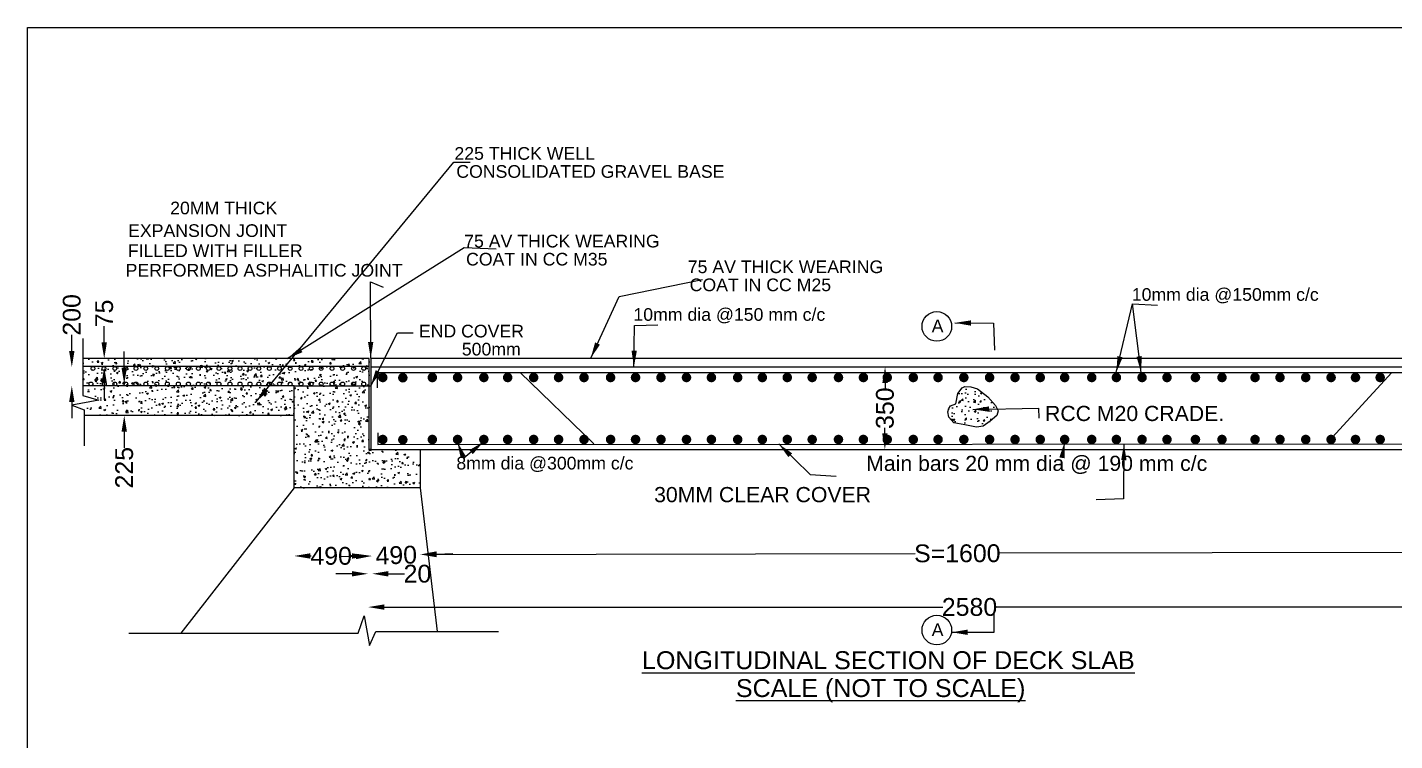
# Model space of a CAD drawing. Header units: millimetres. Extents: x 89797 to 107597, y 3251 to 13712.
# Drawn here: x 89797 to 98243, y 9306 to 13712 of the extents above; entities that cross this region are included whole.
import ezdxf

# ---------------------------------------------------------------- set-up
doc = ezdxf.new("R2010")
doc.units = ezdxf.units.MM
doc.header["$MEASUREMENT"] = 0
for name, color, linetype in [('DIMENSION', 7, 'Continuous'), ('DRAWING', 7, 'Continuous'), ('TEXT', 7, 'Continuous')]:
    doc.layers.add(name, color=color, linetype=linetype)
doc.styles.get("Standard").update_dxf_attribs({"font": 'arial.ttf'})
doc.dimstyles.get("Standard").update_dxf_attribs({"dimtxt": 110, "dimasz": 100, "dimexe": 0.18, "dimexo": 0.0625, "dimgap": 0.09, "dimtad": 0, "dimdec": 0, "dimzin": 0, "dimdsep": 46, "dimtxsty": 'Standard', "dimcen": 0.09, "dimse1": 1, "dimse2": 1, "dimadec": 0, "dimazin": 0, "dimtfac": 1, "dimtdec": 0, "dimtofl": 0, "dimtmove": 0, "dimatfit": 3, "dimfxl": 1, "dimtolj": 1, "dimtzin": 0, "dimarcsym": 0})
pattern_1 = [(50, (88708.02, 1941.9), (112.1495, -9.8118), [11.7269, -128.9955]), (355, (88708.02, 1941.9), (-21.6949, 117.6114), [9.3815, -103.1964]), (100.4514, (88717.36, 1941.09), (90.4546, 107.7996), [9.9663, -109.6293]), (46.1842, (88708.02, 1973.17), (166.8719, -25.8803), [17.5903, -193.4932]), (96.6356, (88721.92, 1971.02), (146.142, 152.3114), [14.9495, -164.444]), (351.1842, (88708.02, 1973.17), (146.142, 152.3114), [14.0722, -154.7946]), (21, (88723.65, 1965.36), (93.3313, -62.95274), [11.7269, -128.9955]), (326, (88723.65, 1965.36), (38.0443, 113.3831), [9.3815, -103.1964]), (71.4514, (88731.43, 1960.11), (131.3756, 50.4304), [9.9663, -109.6293]), (37.5, (88708.016, 1941.903), (1.90129, 52.05066), [0, -101.9455, 0, -104.75995, 0, -103.58727]), (7.5, (88708.016, 1941.903), (41.13306, 61.66948), [0, -59.7288, 0, -99.60014, 0, -39.48043]), (327.5, (88673.15, 1941.903), (83.46748, -3.52664), [0, -39.08954, 0, -121.95935, 0, -161.83068]), (317.5, (88657.51, 1941.9), (91.1859, 15.65223), [0, -50.8164, 0, -80.9935, 0, -114.92323])]

# ---------------------------------------------------------------- blocks, each defined once
blk = doc.blocks.new('*D4')
at = {"layer": 'Defpoints', "color": 0}
for p in [(91445.3, 10425.4), (91901.6, 10446.8), (91901.6, 10425.4)]:
    blk.add_point(p, dxfattribs=at)
at = {"layer": 'DIMENSION', "color": 0, "lineweight": -2}
for p, q in [((91545.3, 10446.8), (91549.8, 10446.8)), ((91801.6, 10446.8), (91797.1, 10446.8))]:
    blk.add_line(p, q, dxfattribs=at)
at = {"layer": 'DIMENSION', "color": 0}
for points in [[(91545.3, 10463.5), (91545.3, 10430.1), (91445.3, 10446.8)], [(91801.6, 10463.5), (91801.6, 10430.1), (91901.6, 10446.8)]]:
    blk.add_solid(points, dxfattribs=at)
at = {"layer": 'DIMENSION', "color": 0, "insert": (91673.5, 10446.8), "char_height": 110, "attachment_point": 5}
blk.add_mtext('\\A1;490', dxfattribs=at)
blk = doc.blocks.new('*D5')
at = {"layer": 'Defpoints', "color": 0}
for p in [(92224.4, 10441), (98859.1, 10469.5), (98859.1, 10454.7)]:
    blk.add_point(p, dxfattribs=at)
at = {"layer": 'DIMENSION', "color": 0, "lineweight": -2}
for p, q in [((92324.3, 10456), (95281.7, 10462.1)), ((98759.1, 10469.3), (95801.7, 10463.2))]:
    blk.add_line(p, q, dxfattribs=at)
at = {"layer": 'DIMENSION', "color": 0}
for points in [[(98759.1, 10485.9), (98759.1, 10452.6), (98859.1, 10469.5)], [(92324.3, 10472.7), (92324.4, 10439.3), (92224.3, 10455.8)]]:
    blk.add_solid(points, dxfattribs=at)
at = {"layer": 'DIMENSION', "color": 0, "insert": (95541.7, 10462.6), "char_height": 110, "attachment_point": 5, "rotation": 0.11805}
blk.add_mtext('\\A1;S=1600', dxfattribs=at)
blk = doc.blocks.new('*D6')
at = {"layer": 'Defpoints', "color": 0}
for p in [(91901.6, 10446.8), (91926.8, 10446.8), (91926.8, 10336.8)]:
    blk.add_point(p, dxfattribs=at)
at = {"layer": 'DIMENSION', "color": 0, "lineweight": -2}
for p, q in [((91801.6, 10336.8), (91701.6, 10336.8)), ((92026.8, 10336.8), (92126.8, 10336.8))]:
    blk.add_line(p, q, dxfattribs=at)
at = {"layer": 'DIMENSION', "color": 0}
for points in [[(91801.6, 10353.4), (91801.6, 10320.1), (91901.6, 10336.8)], [(92026.8, 10353.4), (92026.8, 10320.1), (91926.8, 10336.8)]]:
    blk.add_solid(points, dxfattribs=at)
at = {"layer": 'DIMENSION', "color": 0, "insert": (92206.4, 10336.8), "char_height": 110, "attachment_point": 5}
blk.add_mtext('\\A1;20', dxfattribs=at)
blk = doc.blocks.new('*D7')
at = {"layer": 'Defpoints', "color": 0}
for p in [(91926.8, 10446.8), (92224.3, 10455.8), (92224.3, 10455.8)]:
    blk.add_point(p, dxfattribs=at)
at = {"layer": 'DIMENSION', "color": 0, "lineweight": -2}
for p, q in [((91826.9, 10443.8), (91726.9, 10440.8)), ((92324.3, 10458.8), (92424.2, 10461.8))]:
    blk.add_line(p, q, dxfattribs=at)
at = {"layer": 'DIMENSION', "color": 0}
for points in [[(92323.8, 10475.5), (92324.8, 10442.2), (92224.3, 10455.8)], [(91826.4, 10460.4), (91827.4, 10427.1), (91926.8, 10446.8)]]:
    blk.add_solid(points, dxfattribs=at)
at = {"layer": 'DIMENSION', "color": 0, "insert": (92075.6, 10451.3), "char_height": 110, "attachment_point": 5, "rotation": 1.73109}
blk.add_mtext('\\A1;490', dxfattribs=at)
blk = doc.blocks.new('*D12')
at = {"layer": 'Defpoints', "color": 0}
for p in [(95068.4, 11614.8), (95095.2, 11614.8), (95067.1, 11104.9)]:
    blk.add_point(p, dxfattribs=at)
at = {"layer": 'DIMENSION', "color": 0, "lineweight": -2}
for p, q in [((95095, 11514.8), (95094.9, 11481.2)), ((95094.2, 11204.9), (95094.3, 11238.4))]:
    blk.add_line(p, q, dxfattribs=at)
at = {"layer": 'DIMENSION', "color": 0}
for points in [[(95078.3, 11514.8), (95111.6, 11514.7), (95095.2, 11614.8)], [(95077.5, 11204.9), (95110.8, 11204.8), (95093.9, 11104.9)]]:
    blk.add_solid(points, dxfattribs=at)
at = {"layer": 'DIMENSION', "color": 0, "insert": (95094.6, 11359.8), "char_height": 110, "attachment_point": 5, "rotation": 89.84883}
blk.add_mtext('\\A1;350', dxfattribs=at)
blk = doc.blocks.new('*D11')
at = {"layer": 'Defpoints', "color": 0, "lineweight": -2}
for p, q in [((92001.6, 10131.1), (95451.9, 10131.1)), ((99232.5, 10131.1), (95782.1, 10131.1))]:
    blk.add_line(p, q, dxfattribs=at)
at = {"layer": 'Defpoints', "color": 0}
for p in [(91901.6, 10336.8), (99332.5, 10338.9), (99332.5, 10131.1)]:
    blk.add_point(p, dxfattribs=at)
for points in [[(92001.6, 10147.7), (92001.6, 10114.4), (91901.6, 10131.1)], [(99232.5, 10147.7), (99232.5, 10114.4), (99332.5, 10131.1)]]:
    blk.add_solid(points, dxfattribs=at)
at = {"layer": 'Defpoints', "color": 0, "insert": (95617, 10131.1), "char_height": 110, "attachment_point": 5}
blk.add_mtext('\\A1;2580', dxfattribs=at)
blk = doc.blocks.new('*D14')
at = {"layer": 'Defpoints', "color": 0}
for p in [(90393, 11509.1), (90393, 11315), (90395.2, 11315)]:
    blk.add_point(p, dxfattribs=at)
at = {"layer": 'DRAWING', "color": 0, "lineweight": -2}
for p, q in [((90395.2, 11609.1), (90395.2, 11709.1)), ((90395.2, 11215), (90395.2, 11115))]:
    blk.add_line(p, q, dxfattribs=at)
at = {"layer": 'DRAWING', "color": 0}
for points in [[(90378.6, 11609.1), (90411.9, 11609.1), (90395.2, 11509.1)], [(90378.6, 11215), (90411.9, 11215), (90395.2, 11315)]]:
    blk.add_solid(points, dxfattribs=at)
at = {"layer": 'DRAWING', "color": 0, "insert": (90395.2, 10992.1), "char_height": 110, "attachment_point": 5, "rotation": 90}
blk.add_mtext('\\A1;225', dxfattribs=at)
blk = doc.blocks.new('*D15')
at = {"layer": 'Defpoints', "color": 0}
for p in [(90071.2, 11613.8), (90139, 11613.8), (90139, 11497.8)]:
    blk.add_point(p, dxfattribs=at)
at = {"layer": 'DRAWING', "color": 0, "lineweight": -2}
for p, q in [((90071.2, 11713.8), (90071.2, 11813.8)), ((90071.2, 11397.8), (90071.2, 11297.8))]:
    blk.add_line(p, q, dxfattribs=at)
at = {"layer": 'DRAWING', "color": 0}
for points in [[(90054.5, 11713.8), (90087.9, 11713.8), (90071.2, 11613.8)], [(90054.5, 11397.8), (90087.9, 11397.8), (90071.2, 11497.8)]]:
    blk.add_solid(points, dxfattribs=at)
at = {"layer": 'DRAWING', "color": 0, "insert": (90071.2, 11936.2), "char_height": 110, "attachment_point": 5, "rotation": 90}
blk.add_mtext('\\A1;200', dxfattribs=at)
blk = doc.blocks.new('*D16')
at = {"layer": 'Defpoints', "color": 0}
for p in [(90139, 11666.2), (90271.5, 11666.2), (90139, 11613.8)]:
    blk.add_point(p, dxfattribs=at)
at = {"layer": 'DRAWING', "color": 0, "lineweight": -2}
for p, q in [((90271.5, 11766.2), (90271.5, 11866.2)), ((90271.5, 11513.8), (90271.5, 11413.8))]:
    blk.add_line(p, q, dxfattribs=at)
at = {"layer": 'DRAWING', "color": 0}
for points in [[(90254.8, 11766.2), (90288.1, 11766.2), (90271.5, 11666.2)], [(90254.8, 11513.8), (90288.1, 11513.8), (90271.5, 11613.8)]]:
    blk.add_solid(points, dxfattribs=at)
at = {"layer": 'DRAWING', "color": 0, "insert": (90271.5, 11945.1), "char_height": 110, "attachment_point": 5, "rotation": 90}
blk.add_mtext('\\A1;75', dxfattribs=at)

msp = doc.modelspace()

# ---------------------------------------------------------------- hatches: boundary and pattern name
at = {"layer": 'DRAWING'}
h = msp.add_hatch(dxfattribs=at)
h.set_pattern_fill('AR-CONC', color=256, scale=15.635814)
h.set_pattern_definition(pattern_1)
h.paths.add_polyline_path([(90139, 11497.8), (90139, 11437.4), (90238.9, 11409.6), (90072.4, 11378.2), (90148.2, 11350.5), (90148.2, 11315), (91444.3, 11315), (91444.3, 11497.8)])
h.paths.add_polyline_path([(91444.3, 11497.8), (91908.6, 11497.8), (91908.6, 11616.5), (90139, 11616.5), (90139, 11497.8)])
h.paths.add_polyline_path([(91908.6, 11616.5), (91908.6, 11666.2), (90139, 11666.2), (90139, 11616.5)])
h.paths.add_polyline_path([(91444.3, 10867.7), (92223, 10867.7), (92223, 11104.9), (91917.8, 11104.9), (91908.6, 11104.9), (91908.6, 11497.8), (91444.3, 11497.8)])
h = msp.add_hatch(dxfattribs=at)
h.set_pattern_fill('AR-CONC', color=256, scale=15.635814)
h.set_pattern_definition(pattern_1)
h.paths.add_polyline_path([(95532.2, 11387), (95498.8, 11374.3), (95489, 11357.6), (95483.1, 11337), (95489, 11303.6), (95520.4, 11269.3), (95587.2, 11256.5), (95660.9, 11241.8), (95701.1, 11247.7), (95744.4, 11280.1), (95785.6, 11314.4), (95793.5, 11343.8), (95776.8, 11377.2), (95729.6, 11430.2), (95666.8, 11479.2), (95625.5, 11492), (95588.2, 11494), (95571.5, 11486.1), (95544, 11450.8)])

# ---------------------------------------------------------------- linework, layer by layer
at = {"layer": 'Defpoints'}
msp.add_lwpolyline([(91962.5, 11207.1), (91962.5, 11138.1), (91962.5, 11134.9), (99306.6, 11138.7), (99306.6, 11138.7)], dxfattribs=at)
at = {"layer": 'DRAWING'}
msp.add_lwpolyline([(89796.6, 13712.4), (107596.6, 13712.4), (107596.6, 3251.5), (89796.6, 3251.5)], close=True, dxfattribs=at)
for points in [[(90139, 11790.2), (90139, 11437.4), (90238.9, 11409.6), (90072.4, 11378.2), (90148.2, 11350.5), (90148.2, 11127)], [(91917.8, 11104.9), (91908.6, 11104.9), (91908.6, 11666.2), (90139, 11666.2)], [(91917.8, 11668.4), (91917.8, 11104.9), (99325.5, 11104.9), (99325.5, 11668.4)], [(91917.8, 11668.4), (99325.5, 11668.4)], [(91908.6, 11616.5), (90139, 11616.5)], [(91917.8, 11614.8), (99325.5, 11614.8)], [(91960.6, 11484.7), (91960.6, 11580.6), (99325.5, 11580.6)], [(92841.7, 11580.6), (93295.6, 11138.7)], [(97858.3, 11179), (98226, 11580.6)], [(91444.3, 11497.8), (90139, 11497.8)], [(92223, 11104.9), (92223, 10867.7), (91444.3, 10867.7), (91444.3, 11497.8), (91917.8, 11497.8)], [(95532.2, 11387), (95544, 11450.8), (95571.5, 11486.1), (95588.2, 11494), (95625.5, 11492), (95666.8, 11479.2), (95729.6, 11430.2), (95776.8, 11377.2), (95793.5, 11343.8), (95785.6, 11314.4), (95744.4, 11280.1), (95701.1, 11247.7), (95660.9, 11241.8), (95587.2, 11256.5), (95520.4, 11269.3), (95489, 11303.6), (95483.1, 11337), (95489, 11357.6), (95498.8, 11374.3), (95532.2, 11387)], [(91444.3, 11315), (90148.2, 11315)], [(91444.3, 10867.7), (90745.2, 9969.7)], [(92223, 10867.7), (92328.6, 9980.8)], [(90422.6, 9969.7), (91839.6, 9969.7), (91877.6, 10077), (91911.2, 9893.7), (91949.3, 9980.8), (92707.9, 9980.8)]]:
    msp.add_lwpolyline(points, dxfattribs=at)
at = {"layer": 'DRAWING', "const_width": 29.3}
for points in [[(91977.6, 11549.3, 1), (92006.9, 11549.3, 1)], [(92101.5, 11547.7, 1), (92130.8, 11547.7, 1)], [(92283.9, 11549.3, 1), (92313.3, 11549.3, 1)], [(92439.7, 11549.3, 1), (92469, 11549.3, 1)], [(92602.1, 11549.3, 1), (92631.4, 11549.3, 1)], [(92749.4, 11549.3, 1), (92778.7, 11549.3, 1)], [(92909.6, 11549.3, 1), (92938.9, 11549.3, 1)], [(93063.7, 11549.3, 1), (93093, 11549.3, 1)], [(93221, 11549.3, 1), (93250.4, 11549.3, 1)], [(93385.1, 11549.3, 1), (93414.4, 11549.3, 1)], [(93539.1, 11549.3, 1), (93568.5, 11549.3, 1)], [(93696.5, 11549.3, 1), (93725.8, 11549.3, 1)], [(93853.9, 11549.3, 1), (93883.2, 11549.3, 1)], [(94007.9, 11549.3, 1), (94037.3, 11549.3, 1)], [(94170.3, 11549.3, 1), (94199.7, 11549.3, 1)], [(94322.3, 11549.3, 1), (94351.7, 11549.3, 1)], [(94476.4, 11549.3, 1), (94505.7, 11549.3, 1)], [(94630.4, 11549.3, 1), (94659.7, 11549.3, 1)], [(94792.8, 11549.3, 1), (94822.1, 11549.3, 1)], [(94946.8, 11549.3, 1), (94976.2, 11549.3, 1)], [(95094.2, 11549.3, 1), (95123.5, 11549.3, 1)], [(95254.9, 11549.3, 1), (95284.2, 11549.3, 1)], [(95408.2, 11549.3, 1), (95437.5, 11549.3, 1)], [(95567.2, 11549.3, 1), (95596.5, 11549.3, 1)], [(95726.3, 11549.3, 1), (95755.6, 11549.3, 1)], [(95883.7, 11549.3, 1), (95913, 11549.3, 1)], [(96039.4, 11549.3, 1), (96068.7, 11549.3, 1)], [(96190, 11549.3, 1), (96219.4, 11549.3, 1)], [(96357.5, 11549.3, 1), (96386.8, 11549.3, 1)], [(96509.8, 11549.3, 1), (96539.1, 11549.3, 1)], [(96668.3, 11549.3, 1), (96697.6, 11549.3, 1)], [(96822.3, 11549.3, 1), (96851.6, 11549.3, 1)], [(96998.1, 11549.3, 1), (97027.4, 11549.3, 1)], [(97162.2, 11549.3, 1), (97191.5, 11549.3, 1)], [(97366.4, 11549.3, 1), (97395.7, 11549.3, 1)], [(97520.5, 11549.3, 1), (97549.8, 11549.3, 1)], [(97679.5, 11549.3, 1), (97708.8, 11549.3, 1)], [(97836.1, 11549.3, 1), (97865.5, 11549.3, 1)], [(97986.8, 11549.3, 1), (98016.1, 11549.3, 1)], [(98139.2, 11549.3, 1), (98168.5, 11549.3, 1)], [(91977.6, 11166.4, 1), (92006.9, 11166.4, 1)], [(92101.5, 11164.7, 1), (92130.8, 11164.7, 1)], [(92283.9, 11166.4, 1), (92313.3, 11166.4, 1)], [(92439.7, 11166.4, 1), (92469, 11166.4, 1)], [(92602.1, 11166.4, 1), (92631.4, 11166.4, 1)], [(92749.4, 11166.4, 1), (92778.7, 11166.4, 1)], [(92909.6, 11166.4, 1), (92938.9, 11166.4, 1)], [(93063.7, 11166.4, 1), (93093, 11166.4, 1)], [(93221, 11166.4, 1), (93250.4, 11166.4, 1)], [(93385.1, 11166.4, 1), (93414.4, 11166.4, 1)], [(93539.1, 11166.4, 1), (93568.5, 11166.4, 1)], [(93696.5, 11166.4, 1), (93725.8, 11166.4, 1)], [(93853.9, 11166.4, 1), (93883.2, 11166.4, 1)], [(94007.9, 11166.4, 1), (94037.3, 11166.4, 1)], [(94170.3, 11166.4, 1), (94199.7, 11166.4, 1)], [(94322.3, 11166.4, 1), (94351.7, 11166.4, 1)], [(94476.4, 11166.4, 1), (94505.7, 11166.4, 1)], [(94630.4, 11166.4, 1), (94659.7, 11166.4, 1)], [(94792.8, 11166.4, 1), (94822.1, 11166.4, 1)], [(94946.8, 11166.4, 1), (94976.2, 11166.4, 1)], [(95094.2, 11166.4, 1), (95123.5, 11166.4, 1)], [(95254.9, 11166.4, 1), (95284.2, 11166.4, 1)], [(95408.2, 11166.4, 1), (95437.5, 11166.4, 1)], [(95567.2, 11166.4, 1), (95596.5, 11166.4, 1)], [(95726.3, 11166.4, 1), (95755.6, 11166.4, 1)], [(95883.7, 11166.4, 1), (95913, 11166.4, 1)], [(96039.4, 11166.4, 1), (96068.7, 11166.4, 1)], [(96190, 11166.4, 1), (96219.4, 11166.4, 1)], [(96357.5, 11166.4, 1), (96386.8, 11166.4, 1)], [(96509.8, 11166.4, 1), (96539.1, 11166.4, 1)], [(96668.3, 11166.4, 1), (96697.6, 11166.4, 1)], [(96822.3, 11166.4, 1), (96851.6, 11166.4, 1)], [(96998.1, 11166.4, 1), (97027.4, 11166.4, 1)], [(97162.2, 11166.4, 1), (97191.5, 11166.4, 1)], [(97366.4, 11166.4, 1), (97395.7, 11166.4, 1)], [(97520.5, 11166.4, 1), (97549.8, 11166.4, 1)], [(97679.5, 11166.4, 1), (97708.8, 11166.4, 1)], [(97836.1, 11166.4, 1), (97865.5, 11166.4, 1)], [(97986.8, 11166.4, 1), (98016.1, 11166.4, 1)], [(98139.2, 11166.4, 1), (98168.5, 11166.4, 1)]]:
    msp.add_lwpolyline(points, format="xyb", close=True, dxfattribs=at)
at = {"layer": 'DRAWING'}
for centre in [(90202, 11604.8), (90269.7, 11604.8), (90337.1, 11604.7), (90404.8, 11604.7), (90467.4, 11604.7), (90528.9, 11604.7), (90596.3, 11605.2), (90661.5, 11604.7), (90729.2, 11604.7), (90791.7, 11604.7), (90853.3, 11604.7), (90915, 11605.2), (90980.2, 11604.7), (91047.9, 11604.7), (91110.4, 11604.7), (91172, 11604.7), (91226.5, 11605.2), (91291.7, 11604.7), (91354.6, 11605.2), (91419.9, 11604.7), (91487.5, 11604.7), (91550.1, 11604.7), (91611.6, 11604.7), (91679, 11605.2), (91744.2, 11604.7), (91811.9, 11604.7), (91874.5, 11604.7), (90189.6, 11509.6), (90271.9, 11509.6), (90337.1, 11509.1), (90404.8, 11509.1), (90467.4, 11509.1), (90528.9, 11509.1), (90596.3, 11509.6), (90661.5, 11509.1), (90729.2, 11509.1), (90791.7, 11509.1), (90853.3, 11509.1), (90915, 11509.6), (90980.2, 11509.1), (91047.9, 11509.1), (91110.4, 11509.1), (91172, 11509.1), (91226.5, 11509.6), (91291.7, 11509.1), (91354.6, 11509.6), (91419.9, 11509.1), (91487.5, 11509.1), (91550.1, 11509.1), (91611.6, 11509.1), (91679, 11509.6), (91744.2, 11509.1), (91811.9, 11509.1), (91874.5, 11509.1)]:
    msp.add_circle(centre, 11.9, dxfattribs=at)
at = {"layer": 'TEXT'}
for centre in [(95415.1, 11864.8), (95415.1, 9988.6)]:
    msp.add_circle(centre, 91.5, dxfattribs=at)

# ---------------------------------------------------------------- texts
for s, height, p in [('225 THICK WELL ', 78.179, (92435, 12894.5)), ('CONSOLIDATED GRAVEL BASE', 78.179, (92446.5, 12783)), ('20MM THICK', 78.18, (90679.1, 12557.4)), ('EXPANSION JOINT', 78.179, (90419.1, 12417.7)), ('75 AV THICK WEARING ', 78.179, (92495.3, 12352.7)), ('FILLED WITH FILLER ', 78.179, (90417.3, 12293.5)), ('PERFORMED ASPHALITIC JOINT', 78.179, (90403.7, 12172.6)), ('COAT IN CC M35', 78.179, (92506.8, 12241.2)), ('75 AV THICK WEARING ', 78.179, (93876.5, 12194.1)), ('COAT IN CC M25', 78.179, (93888.1, 12082.6)), ('10mm dia @150mm c/c', 78.179, (96619.7, 12023.1)), ('10mm dia @150 mm c/c', 78.179, (93540.8, 11899.5)), ('END COVER', 78.18, (92215.3, 11796.9)), ('A', 78.2, (95383.3, 11827.9)), ('500mm', 78.18, (92480.6, 11685.4)), ('RCC M20 CRADE.', 93.815, (96083.6, 11280.3)), ('Main bars 20 mm dia @ 190 mm c/c', 93.815, (94978.9, 10972.2)), ('8mm dia @300mm c/c', 78.179, (92447.1, 10981.2)), ('30MM CLEAR COVER', 93.815, (93668.6, 10779)), ('A', 78.2, (95383.3, 9951.7)), ('%%ULONGITUDINAL SECTION OF DECK SLAB', 110.787, (93593.7, 9747.6)), ('%%USCALE (NOT TO SCALE)', 110.787, (94173.8, 9575.3))]:
    msp.add_text(s, height=height, dxfattribs=at).set_placement(p)

# ---------------------------------------------------------------- dimensions: what is measured, and where the dimension line sits
at = {"layer": 'Defpoints'}
dim = msp.add_linear_dim(base=(99332.5, 10131.1), p1=(91901.6, 10336.8), p2=(99332.5, 10338.9), text='2580', dimstyle='Standard', override={"dimfxl": 2000}, dxfattribs=at)
dim.commit()
dim.dimension.update_dxf_attribs({"geometry": '*D11', "text_midpoint": (95617, 10131.1)})
at = {"layer": 'DIMENSION'}
for p1, p2, distance, text, picture, middle in [((95067.1, 11104.9), (95068.4, 11614.8), -26.8, '350', '*D12', (95094.6, 11359.8)), ((91445.3, 10425.4), (91901.6, 10425.4), 21.4, '490', '*D4', (91673.5, 10446.8)), ((91926.8, 10446.8), (92224.3, 10455.8), 0, '490', '*D7', (92075.6, 10451.3)), ((92224.4, 10441), (98859.1, 10454.7), 14.8, 'S=1600', '*D5', (95541.7, 10462.6)), ((91901.6, 10446.8), (91926.8, 10446.8), -110, '20', '*D6', (92206.4, 10336.8))]:
    dim = msp.add_aligned_dim(p1=p1, p2=p2, distance=distance, text=text, dimstyle='Standard', dxfattribs=at)
    dim.commit()
    dim.dimension.update_dxf_attribs({"geometry": picture, "text_midpoint": middle})
at = {"layer": 'DRAWING'}
for base, p1, p2, text, picture, middle in [((90071.2, 11613.8), (90139, 11497.8), (90139, 11613.8), '200', '*D15', (90071.2, 11936.2)), ((90271.5, 11666.2), (90139, 11613.8), (90139, 11666.2), '75', '*D16', (90271.5, 11945.1)), ((90395.2, 11315), (90393, 11509.1), (90393, 11315), '225', '*D14', (90395.2, 10992.1))]:
    dim = msp.add_linear_dim(base=base, p1=p1, p2=p2, angle=90, text=text, dimstyle='Standard', override={"dimfxl": 2000}, dxfattribs=at)
    dim.commit()
    dim.dimension.update_dxf_attribs({"geometry": picture, "text_midpoint": middle})

# ---------------------------------------------------------------- leaders
at = {"layer": 'Defpoints'}
for points in [[(93544.1, 11614.8), (93547.4, 11869.8), (93691.2, 11874.7)], [(92452.4, 11151.8), (92492.2, 11050.5)], [(92614.9, 11151.8), (92492.2, 11050.5)], [(96204.7, 11151.7), (96188.4, 11052.7)]]:
    msp.add_leader(points, dimstyle='Standard', override={"dimgap": 0.09, "dimtad": 0, "dimfxl": 2000}, dxfattribs=at)
at = {"layer": 'DRAWING'}
for points in [[(91209.6, 11399.4), (92432.2, 12878.9), (92532.9, 12878.9)], [(93276.9, 11668.4), (93453.1, 12050.4), (93966.5, 12153.7)]]:
    msp.add_leader(points, dimstyle='Standard', override={"dimgap": 0.09, "dimtad": 0, "dimfxl": 2000}, dxfattribs=at)
at = {"layer": 'TEXT'}
for points in [[(91402.6, 11666.2), (92495.3, 12352.7), (92692.5, 12344.2)], [(91917.8, 11668.4), (91916.8, 12139.5), (91994.5, 12106.6)], [(96523.9, 11580.6), (96624.7, 12003.4)], [(96677.3, 11580.6), (96624.7, 12003.4), (96778.1, 11996.9)], [(91917.8, 11497.8), (92084.1, 11826.2), (92179.6, 11826.2)], [(95525.7, 11886.7), (95764.4, 11884.9), (95771.7, 11718.7)], [(95637.2, 11352.6), (96043.7, 11359.2), (96045.9, 11298.1)], [(94438.1, 11138.7), (94633.3, 10949.2), (94792.9, 10940.3)], [(96571.2, 11138.7), (96568.2, 10798.8), (96399.7, 10792.9)], [(95505.6, 9975.4), (95769.6, 9975.4), (95769.6, 10093.8)]]:
    msp.add_leader(points, dimstyle='Standard', override={"dimgap": 0.09, "dimtad": 0}, dxfattribs=at)

doc.saveas('drawing.dxf')
